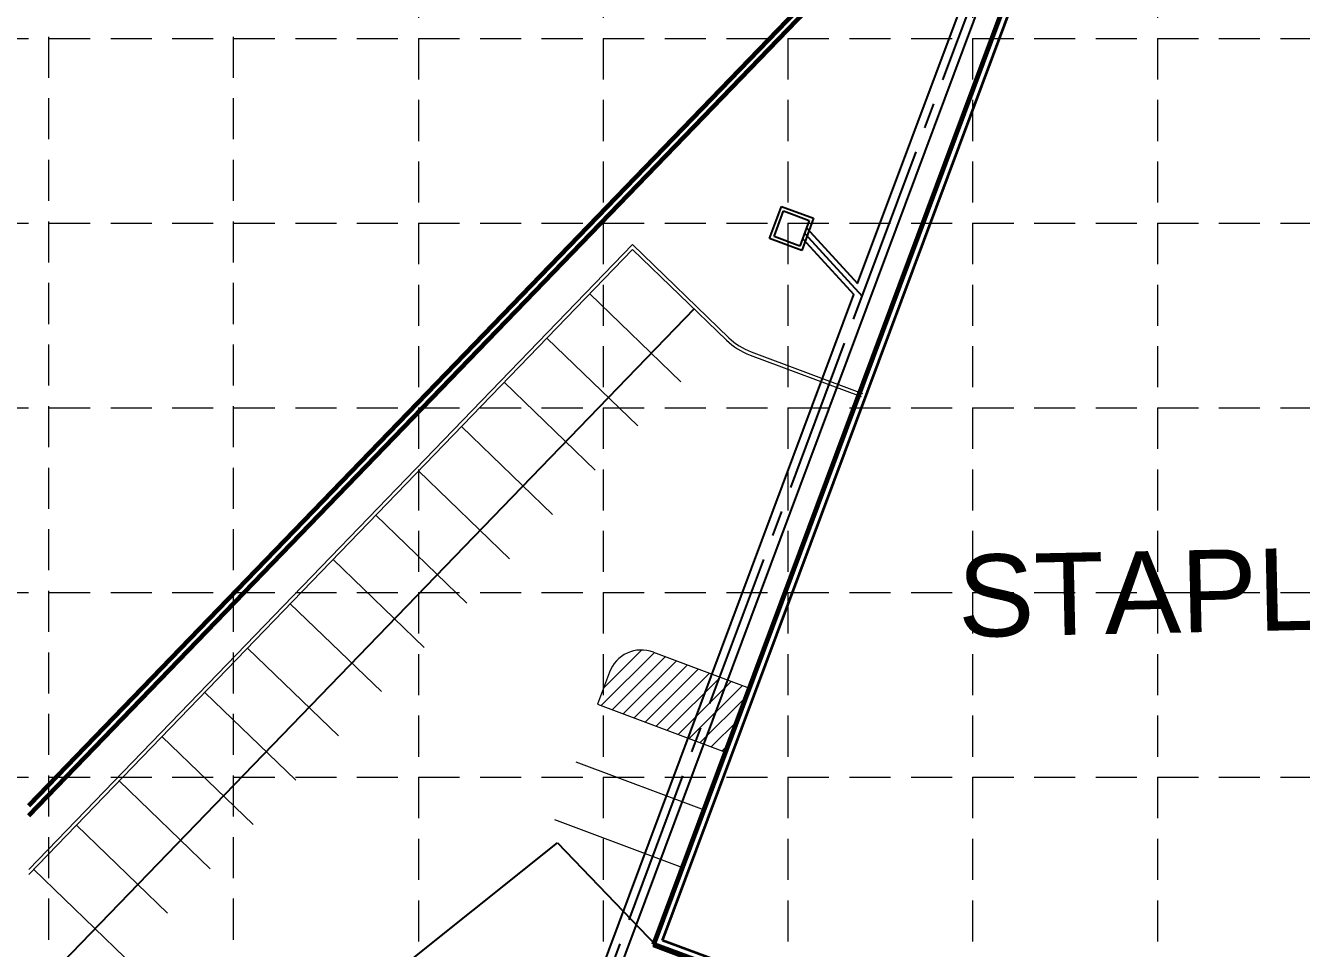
# Model space of a CAD drawing. Header units: feet. Extents: x 2597001 to 2598732, y 7017887 to 7019952.
# Drawn here: x 2597322.9 to 2597509.4, y 7018565.6 to 7018700.5 of the extents above; entities that cross this region are included whole.
import ezdxf

# ---------------------------------------------------------------- set-up
doc = ezdxf.new("R2010")
doc.units = ezdxf.units.FT
doc.header["$LTSCALE"] = 30
doc.header["$MEASUREMENT"] = 0
doc.linetypes.add('18358A-BASE-GRAD$0$CENTER2', pattern=[1.125, 0.75, -0.125, 0.125, -0.125])
doc.linetypes.add('HIDDEN', pattern=[0.375, 0.25, -0.125])
for name, color, linetype in [('18358A-BASE-GRAD$0$D-STORM-SEWER-SYM', 1, 'CONTINUOUS'), ('GRID', 254, 'HIDDEN'), ('PC', 35, 'CONTINUOUS'), ('STORM', 5, 'CONTINUOUS')]:
    doc.layers.add(name, color=color, linetype=linetype)
for name, color, linetype, lineweight in [('18358A-BASE-SITE$0$Curb', 1, 'CONTINUOUS', 9), ('18358A-BASE-SITE$0$DICKS-A-WALL-SHELL-EXT', 1, 'CONTINUOUS', 60), ('18358A-BASE-SITE$0$DICKS-A-WALL-SHELL-INT', 1, 'CONTINUOUS', 60), ('18358A-BASE-SITE$0$PARK-STRIP', 5, 'CONTINUOUS', 0), ('18358A-BASE-SITE$0$STAPLES_A-WALL-PRHT', 1, 'CONTINUOUS', 25), ('18358A-BASE-SITE$0$STAPLES_A-WALL-SHELL-EXT', 1, 'CONTINUOUS', 60), ('18358A-BASE-SITE$0$STAPLES_A-WALL-SHELL-INT', 1, 'CONTINUOUS', 35), ('BLD-LABEL', 1, 'CONTINUOUS', 5)]:
    doc.layers.add(name, color=color, linetype=linetype, lineweight=lineweight)
doc.styles.add('Schedule-Header', font='ARIAL.TTF')

msp = doc.modelspace()

# ---------------------------------------------------------------- hatches: boundary and pattern name
at = {"layer": '18358A-BASE-SITE$0$PARK-STRIP'}
h = msp.add_hatch(dxfattribs=at)
h.set_pattern_fill('ANSI31', scale=12.5, style=0)
h.set_pattern_definition([(45, (0.708, 2.9784), (-1.1048543456, 1.1048543456), [])])
edge = h.paths.add_edge_path()
edge.add_line((2597414.67, 7018608.91), (2597428.72, 7018603.66))
edge.add_line((2597428.72, 7018603.66), (2597425.22, 7018594.29))
edge.add_line((2597425.22, 7018594.29), (2597406.49, 7018601.29))
edge.add_line((2597406.49, 7018601.29), (2597408.24, 7018605.97))
edge.add_arc((2597412.92, 7018604.22), 5, 69.5243, 159.5243, ccw=False)

# ---------------------------------------------------------------- linework, layer by layer
at = {"layer": '18358A-BASE-GRAD$0$D-STORM-SEWER-SYM', "color": 5}
for p, q in [((2597431.66, 7018669.38), (2597433.41, 7018674.06)), ((2597431.66, 7018669.38), (2597433.41, 7018674.06)), ((2597432.3, 7018669.67), (2597433.7, 7018673.42)), ((2597432.3, 7018669.67), (2597433.7, 7018673.42)), ((2597433.41, 7018674.06), (2597438.09, 7018672.32)), ((2597433.41, 7018674.06), (2597438.09, 7018672.32)), ((2597433.7, 7018673.42), (2597437.45, 7018672.02)), ((2597433.7, 7018673.42), (2597437.45, 7018672.02)), ((2597437.45, 7018672.02), (2597436.05, 7018668.27)), ((2597437.45, 7018672.02), (2597436.05, 7018668.27)), ((2597438.09, 7018672.32), (2597436.34, 7018667.63)), ((2597438.09, 7018672.32), (2597436.34, 7018667.63)), ((2597436.34, 7018667.63), (2597431.66, 7018669.38)), ((2597436.34, 7018667.63), (2597431.66, 7018669.38)), ((2597436.05, 7018668.27), (2597432.3, 7018669.67)), ((2597436.05, 7018668.27), (2597432.3, 7018669.67))]:
    msp.add_line(p, q, dxfattribs=at)
at = {"layer": '18358A-BASE-SITE$0$Curb', "color": 7}
for p, q in [((2597411.59, 7018668.48), (2597323.37, 7018577.12)), ((2597411.61, 7018667.77), (2597323.37, 7018576.4)), ((2597425.69, 7018654.86), (2597411.59, 7018668.48)), ((2597425.34, 7018654.5), (2597411.61, 7018667.77)), ((2597428.79, 7018652.33), (2597445.03, 7018646.26)), ((2597428.97, 7018652.8), (2597445.21, 7018646.73))]:
    msp.add_line(p, q, dxfattribs=at)
for radius in [10, 9.5]:
    msp.add_arc((2597432.29, 7018661.7, 0), radius, 226, 249.5243, dxfattribs=at)
at = {"layer": '18358A-BASE-SITE$0$DICKS-A-WALL-SHELL-EXT', "color": 7}
msp.add_line((2597323.37, 7018585.04), (2597460.78, 7018727.33), dxfattribs=at)
at = {"layer": '18358A-BASE-SITE$0$DICKS-A-WALL-SHELL-INT', "color": 7}
for p, q in [((2597323.37, 7018586.48), (2597459.36, 7018727.3)), ((2597325.01, 7018588.18), (2597323.37, 7018586.48))]:
    msp.add_line(p, q, dxfattribs=at)
at = {"layer": '18358A-BASE-SITE$0$PARK-STRIP', "color": 7}
for p, q in [((2597418.66, 7018648.44), (2597405.35, 7018661.3)), ((2597412.41, 7018641.97), (2597399.1, 7018654.82)), ((2597406.16, 7018635.5), (2597392.85, 7018648.35)), ((2597399.91, 7018629.02), (2597386.6, 7018641.87)), ((2597393.65, 7018622.55), (2597380.35, 7018635.4)), ((2597387.4, 7018616.07), (2597374.09, 7018628.93)), ((2597381.15, 7018609.6), (2597367.84, 7018622.45)), ((2597374.9, 7018603.13), (2597361.59, 7018615.98)), ((2597368.65, 7018596.65), (2597355.34, 7018609.5)), ((2597414.67, 7018608.91), (2597428.72, 7018603.66)), ((2597408.24, 7018605.97), (2597406.49, 7018601.29)), ((2597362.39, 7018590.18), (2597349.09, 7018603.03)), ((2597406.49, 7018601.29), (2597425.22, 7018594.29)), ((2597356.14, 7018583.7), (2597342.83, 7018596.56)), ((2597403.34, 7018592.86), (2597422.08, 7018585.86)), ((2597349.89, 7018577.23), (2597336.58, 7018590.08)), ((2597343.64, 7018570.76), (2597330.33, 7018583.61)), ((2597400.19, 7018584.43), (2597418.93, 7018577.43)), ((2597337.39, 7018564.28), (2597324.08, 7018577.13)), ((2597415.77, 7018568.96), (2597414.61, 7018565.87))]:
    msp.add_line(p, q, dxfattribs=at)
at = {"layer": '18358A-BASE-SITE$0$PARK-STRIP', "color": 7, "flags": 128}
msp.add_lwpolyline([(2597427.66, 7018600.81), (2597424.16, 7018591.45)], dxfattribs=at)
at = {"layer": '18358A-BASE-SITE$0$PARK-STRIP', "color": 7}
msp.add_arc((2597412.92, 7018604.22), 5, 69.5243, 159.5243, dxfattribs=at)
at = {"layer": '18358A-BASE-SITE$0$STAPLES_A-WALL-PRHT', "color": 7}
for p in [(2597414.73, 7018566.18), (2597423.02, 7018562.73)]:
    msp.add_line(p, (2597414.61, 7018565.87), dxfattribs=at)
at = {"layer": '18358A-BASE-SITE$0$STAPLES_A-WALL-SHELL-EXT', "color": 7}
for p, q in [((2597414.73, 7018566.18), (2597472.43, 7018720.72)), ((2597423.14, 7018563.04), (2597414.73, 7018566.18))]:
    msp.add_line(p, q, dxfattribs=at)
at = {"layer": '18358A-BASE-SITE$0$STAPLES_A-WALL-SHELL-INT', "color": 7}
for p, q in [((2597416.01, 7018566.77), (2597471.39, 7018715.07)), ((2597423.49, 7018563.98), (2597416.01, 7018566.77))]:
    msp.add_line(p, q, dxfattribs=at)
at = {"layer": 'GRID', "color": 252, "linetype": 'HIDDEN', "lineweight": 0, "ltscale": 0.8}
for p, q in [((2597326.24, 7018941.87), (2597326.24, 7017996.5)), ((2597353.24, 7018941.87), (2597353.24, 7017996.5)), ((2597380.33, 7018941.62), (2597380.33, 7017996.5)), ((2597407.33, 7018941.62), (2597407.33, 7017996.5)), ((2597434.33, 7018941.62), (2597434.33, 7017996.5)), ((2597461.33, 7018941.62), (2597461.33, 7017996.5)), ((2597488.33, 7018941.62), (2597488.33, 7017996.5)), ((2597029.33, 7018698.62), (2598703.33, 7018698.62)), ((2597029.33, 7018671.62), (2598703.33, 7018671.62)), ((2597029.33, 7018644.62), (2598703.33, 7018644.62)), ((2597029.33, 7018617.62), (2598703.33, 7018617.62)), ((2597029.33, 7018590.62), (2598703.33, 7018590.62))]:
    msp.add_line(p, q, dxfattribs=at)
at = {"layer": 'PC', "color": 35}
for p, q in [((2597420.6, 7018659.08), (2597326.79, 7018562)), ((2597323.37, 7018519.36), (2597400.63, 7018581.02)), ((2597400.63, 7018581.02), (2597415.07, 7018566.02))]:
    msp.add_line(p, q, dxfattribs=at)
at = {"layer": 'STORM', "color": 170}
for p, q in [((2597400.39, 7018537.46), (2597503.96, 7018814.78)), ((2597400.39, 7018537.46), (2597503.96, 7018814.78)), ((2597444.52, 7018662.78), (2597501.28, 7018814.75)), ((2597444.52, 7018662.78), (2597501.28, 7018814.75)), ((2597437.05, 7018670.94), (2597444.52, 7018662.78)), ((2597437.05, 7018670.94), (2597444.52, 7018662.78)), ((2597436.46, 7018669.36), (2597443.94, 7018661.2)), ((2597436.46, 7018669.36), (2597443.94, 7018661.2)), ((2597398.23, 7018538.82), (2597443.94, 7018661.2)), ((2597398.23, 7018538.82), (2597443.94, 7018661.2))]:
    msp.add_line(p, q, dxfattribs=at)
at = {"layer": 'STORM', "linetype": '18358A-BASE-GRAD$0$CENTER2'}
for p, q in [((2597445.18, 7018660.96), (2597502.62, 7018814.77)), ((2597445.18, 7018660.96), (2597502.62, 7018814.77)), ((2597436.75, 7018670.15), (2597445.18, 7018660.96)), ((2597436.75, 7018670.15), (2597445.18, 7018660.96)), ((2597399.31, 7018538.14), (2597445.18, 7018660.96)), ((2597399.31, 7018538.14), (2597445.18, 7018660.96))]:
    msp.add_line(p, q, dxfattribs=at)

# ---------------------------------------------------------------- texts
at = {"layer": 'BLD-LABEL', "color": 7, "style": 'Schedule-Header'}
msp.add_text('STAPLES', height=12, rotation=1.1978, dxfattribs=at).set_placement((2597459.27, 7018611.09))

doc.saveas('drawing.dxf')
